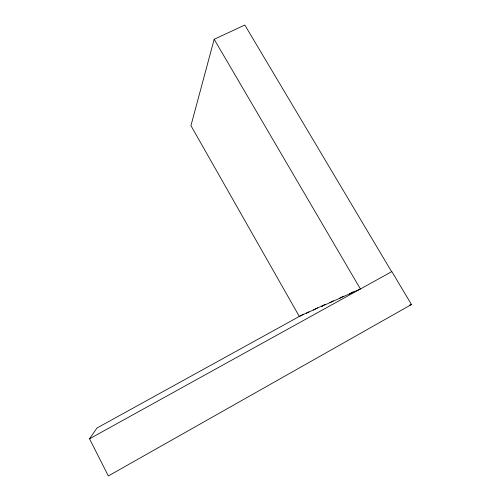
<?xml version="1.0" encoding="UTF-8"?>
<svg xmlns="http://www.w3.org/2000/svg" width="501" height="501" viewBox="0 0 501 501"><rect width="100%" height="100%" fill="white"/><g stroke="black" fill="none" stroke-linecap="round" stroke-linejoin="round"><path stroke-width="0.75" d="M391.632 271.717L244.832 25.05L214.171 39.278L190.944 125.657L299.322 316.45L309.017 311.791M89.535 438.801L391.857 271.592L411.465 304.527L108.341 475.95L89.535 438.801L97.012 427.992L303.406 314.196M323.489 305.353L321.479 306.468L339.127 298.552L343.435 296.172M329.827 302.729L333.397 300.763M349.278 293.987L353.355 291.732M313.394 310.119L317.615 307.789M325.362 304.326L306.274 313.3M339.34 298.433L360.407 288.983L214.171 39.278M409.336 305.203L411.465 304.527"/></g></svg>
